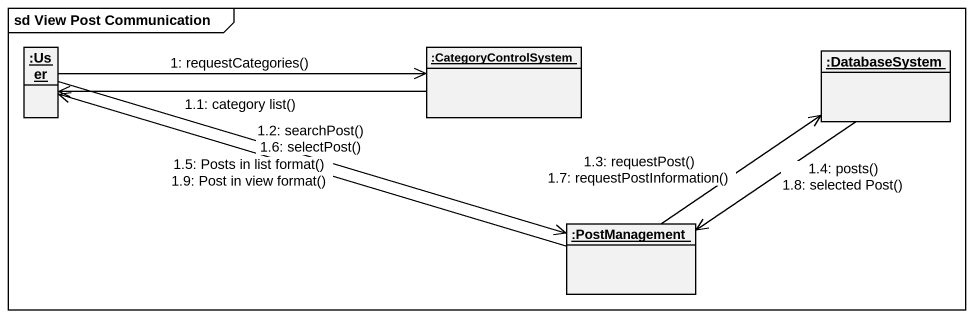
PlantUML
@startuml
mainframe sd View Post Communication
hide circle
hide empty members
object ":User" as User
object ":CategoryControlSystem" as CategoryControlSystem
object ":DatabaseSystem" as DatabaseSystem
object ":PostManagement" as PostManagement
User -right-> CategoryControlSystem : 1: requestCategories()
CategoryControlSystem -left-> User : 1.1: category list()
User -right-> PostManagement : 1.2: searchPost()\n1.6: selectPost()
PostManagement -up-> DatabaseSystem : 1.3: requestPost()\n1.7: requestPostInformation()
DatabaseSystem --> PostManagement : 1.4: posts()\n1.8: selected Post()
PostManagement -left-> User : 1.5: Posts in list format()\n1.9: Post in view format()
@enduml
